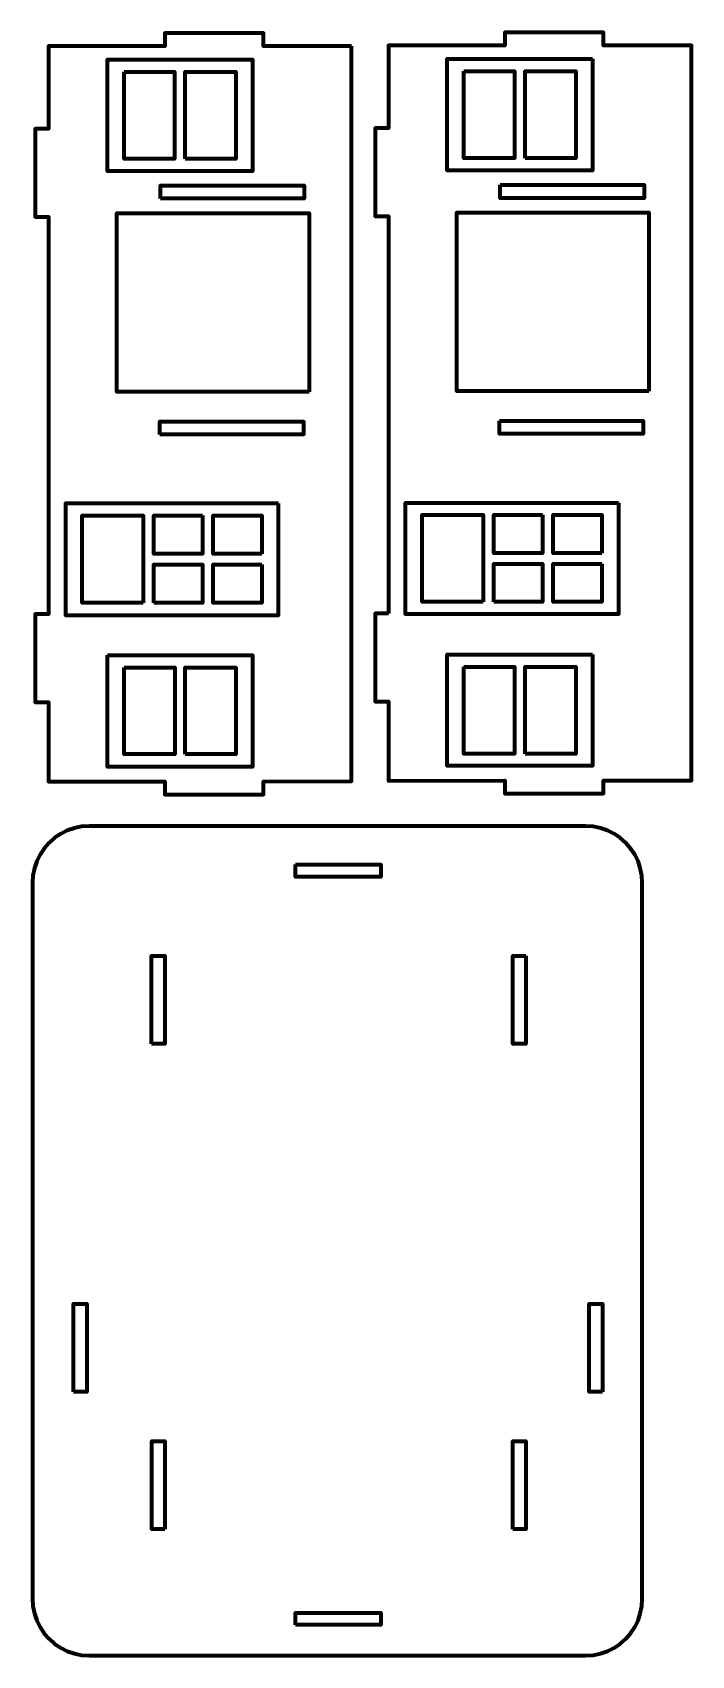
# Model space of a CAD drawing. Header units: inches. Extents: x -9 to 9, y -7.5 to 7.6.
# Drawn here: x -9.04 to -3.02, y -7.55 to 7.27 of the extents above; entities that cross this region are included whole.
import ezdxf

# ---------------------------------------------------------------- set-up
doc = ezdxf.new("R2010")
doc.units = ezdxf.units.IN
doc.header["$MEASUREMENT"] = 0
doc.layers.add('Katman 1', color=7, linetype='Continuous')

msp = doc.modelspace()

# ---------------------------------------------------------------- linework, layer by layer
at = {"layer": 'Katman 1', "lineweight": 100}
for points, knots in [([(-6.126, 7.144), (-6.126, 7.144), (-6.126, 0.433), (-6.126, 0.433), (-6.126, 0.433), (-6.126, 0.433), (-6.931, 0.432), (-6.931, 0.432), (-6.931, 0.432), (-6.931, 0.432), (-6.931, 0.313), (-6.931, 0.313), (-6.931, 0.313), (-6.931, 0.313), (-7.833, 0.313), (-7.833, 0.313), (-7.833, 0.313), (-7.833, 0.313), (-7.833, 0.432), (-7.833, 0.432), (-7.833, 0.432), (-7.833, 0.432), (-8.895, 0.431), (-8.895, 0.431), (-8.895, 0.431), (-8.895, 0.431), (-8.895, 1.156), (-8.895, 1.156), (-8.895, 1.156), (-8.895, 1.156), (-9.016, 1.156), (-9.016, 1.156), (-9.016, 1.156), (-9.016, 1.156), (-9.016, 1.959), (-9.016, 1.959), (-9.016, 1.959), (-9.016, 1.959), (-8.895, 1.959), (-8.895, 1.959), (-8.895, 1.959), (-8.895, 1.959), (-8.895, 5.586), (-8.895, 5.586), (-8.895, 5.586), (-8.895, 5.586), (-9.016, 5.586), (-9.016, 5.586), (-9.016, 5.586), (-9.016, 5.586), (-9.016, 6.389), (-9.016, 6.389), (-9.016, 6.389), (-9.016, 6.389), (-8.895, 6.389), (-8.895, 6.389), (-8.895, 6.389), (-8.895, 6.389), (-8.895, 7.144), (-8.895, 7.144), (-8.895, 7.144), (-8.895, 7.144), (-7.833, 7.144), (-7.833, 7.144), (-7.833, 7.144), (-7.833, 7.144), (-7.833, 7.263), (-7.833, 7.263), (-7.833, 7.263), (-7.833, 7.263), (-6.931, 7.263), (-6.931, 7.263), (-6.931, 7.263), (-6.931, 7.263), (-6.931, 7.144), (-6.931, 7.144), (-6.931, 7.144), (-6.931, 7.144), (-6.126, 7.144), (-6.126, 7.144)], [0, 0, 0, 0, 0.047619, 0.047619, 0.047619, 0.047619, 0.095238, 0.095238, 0.095238, 0.095238, 0.142857, 0.142857, 0.142857, 0.142857, 0.190476, 0.190476, 0.190476, 0.190476, 0.238095, 0.238095, 0.238095, 0.238095, 0.285714, 0.285714, 0.285714, 0.285714, 0.333333, 0.333333, 0.333333, 0.333333, 0.380952, 0.380952, 0.380952, 0.380952, 0.428571, 0.428571, 0.428571, 0.428571, 0.47619, 0.47619, 0.47619, 0.47619, 0.52381, 0.52381, 0.52381, 0.52381, 0.571429, 0.571429, 0.571429, 0.571429, 0.619048, 0.619048, 0.619048, 0.619048, 0.666667, 0.666667, 0.666667, 0.666667, 0.714286, 0.714286, 0.714286, 0.714286, 0.761905, 0.761905, 0.761905, 0.761905, 0.809524, 0.809524, 0.809524, 0.809524, 0.857143, 0.857143, 0.857143, 0.857143, 0.904762, 0.904762, 0.904762, 0.904762, 1, 1, 1, 1]), ([(-5.79, 1.966), (-5.79, 1.966), (-5.79, 5.592), (-5.79, 5.592), (-5.79, 5.592), (-5.79, 5.592), (-5.911, 5.592), (-5.911, 5.592), (-5.911, 5.592), (-5.911, 5.592), (-5.911, 6.396), (-5.911, 6.396), (-5.911, 6.396), (-5.911, 6.396), (-5.79, 6.396), (-5.79, 6.396), (-5.79, 6.396), (-5.79, 6.396), (-5.79, 7.15), (-5.79, 7.15), (-5.79, 7.15), (-5.79, 7.15), (-4.728, 7.15), (-4.728, 7.15), (-4.728, 7.15), (-4.728, 7.15), (-4.728, 7.269), (-4.728, 7.269), (-4.728, 7.269), (-4.728, 7.269), (-3.826, 7.269), (-3.826, 7.269), (-3.826, 7.269), (-3.826, 7.269), (-3.826, 7.15), (-3.826, 7.15), (-3.826, 7.15), (-3.826, 7.15), (-3.021, 7.15), (-3.021, 7.15), (-3.021, 7.15), (-3.021, 7.15), (-3.021, 0.439), (-3.021, 0.439), (-3.021, 0.439), (-3.021, 0.439), (-3.826, 0.439), (-3.826, 0.439), (-3.826, 0.439), (-3.826, 0.439), (-3.826, 0.32), (-3.826, 0.32), (-3.826, 0.32), (-3.826, 0.32), (-4.728, 0.32), (-4.728, 0.32), (-4.728, 0.32), (-4.728, 0.32), (-4.728, 0.439), (-4.728, 0.439), (-4.728, 0.439), (-4.728, 0.439), (-5.79, 0.438), (-5.79, 0.438), (-5.79, 0.438), (-5.79, 0.438), (-5.79, 1.162), (-5.79, 1.162), (-5.79, 1.162), (-5.79, 1.162), (-5.911, 1.162), (-5.911, 1.162), (-5.911, 1.162), (-5.911, 1.162), (-5.911, 1.966), (-5.911, 1.966), (-5.911, 1.966), (-5.911, 1.966), (-5.79, 1.966), (-5.79, 1.966)], [0, 0, 0, 0, 0.047619, 0.047619, 0.047619, 0.047619, 0.095238, 0.095238, 0.095238, 0.095238, 0.142857, 0.142857, 0.142857, 0.142857, 0.190476, 0.190476, 0.190476, 0.190476, 0.238095, 0.238095, 0.238095, 0.238095, 0.285714, 0.285714, 0.285714, 0.285714, 0.333333, 0.333333, 0.333333, 0.333333, 0.380952, 0.380952, 0.380952, 0.380952, 0.428571, 0.428571, 0.428571, 0.428571, 0.47619, 0.47619, 0.47619, 0.47619, 0.52381, 0.52381, 0.52381, 0.52381, 0.571429, 0.571429, 0.571429, 0.571429, 0.619048, 0.619048, 0.619048, 0.619048, 0.666667, 0.666667, 0.666667, 0.666667, 0.714286, 0.714286, 0.714286, 0.714286, 0.761905, 0.761905, 0.761905, 0.761905, 0.809524, 0.809524, 0.809524, 0.809524, 0.857143, 0.857143, 0.857143, 0.857143, 0.904762, 0.904762, 0.904762, 0.904762, 1, 1, 1, 1]), ([(-8.357, 6.992), (-8.357, 6.992), (-8.357, 6.003), (-8.357, 6.003), (-8.357, 6.003), (-8.357, 6.003), (-7.032, 6.003), (-7.032, 6.003), (-7.032, 6.003), (-7.032, 6.003), (-7.032, 7.022), (-7.032, 7.022), (-7.032, 7.022), (-7.032, 7.022), (-8.357, 7.022), (-8.357, 7.022), (-8.357, 7.022), (-8.357, 7.022), (-8.357, 6.992), (-8.357, 6.992)], [0, 0, 0, 0, 0.166667, 0.166667, 0.166667, 0.166667, 0.333333, 0.333333, 0.333333, 0.333333, 0.5, 0.5, 0.5, 0.5, 0.666667, 0.666667, 0.666667, 0.666667, 1, 1, 1, 1]), ([(-3.927, 7.028), (-3.927, 7.028), (-5.252, 7.028), (-5.252, 7.028), (-5.252, 7.028), (-5.252, 7.028), (-5.252, 6.01), (-5.252, 6.01), (-5.252, 6.01), (-5.252, 6.01), (-3.927, 6.01), (-3.927, 6.01), (-3.927, 6.01), (-3.927, 6.01), (-3.927, 7.028), (-3.927, 7.028)], [0, 0, 0, 0, 0.2, 0.2, 0.2, 0.2, 0.4, 0.4, 0.4, 0.4, 0.6, 0.6, 0.6, 0.6, 1, 1, 1, 1]), ([(-8.205, 6.91), (-8.205, 6.91), (-8.205, 6.115), (-8.205, 6.115), (-8.205, 6.115), (-8.205, 6.115), (-7.743, 6.115), (-7.743, 6.115), (-7.743, 6.115), (-7.743, 6.115), (-7.743, 6.91), (-7.743, 6.91), (-7.743, 6.91), (-7.743, 6.91), (-8.205, 6.91), (-8.205, 6.91)], [0, 0, 0, 0, 0.2, 0.2, 0.2, 0.2, 0.4, 0.4, 0.4, 0.4, 0.6, 0.6, 0.6, 0.6, 1, 1, 1, 1]), ([(-7.647, 6.115), (-7.647, 6.115), (-7.184, 6.115), (-7.184, 6.115), (-7.184, 6.115), (-7.184, 6.115), (-7.184, 6.91), (-7.184, 6.91), (-7.184, 6.91), (-7.184, 6.91), (-7.647, 6.91), (-7.647, 6.91), (-7.647, 6.91), (-7.647, 6.91), (-7.647, 6.115), (-7.647, 6.115)], [0, 0, 0, 0, 0.2, 0.2, 0.2, 0.2, 0.4, 0.4, 0.4, 0.4, 0.6, 0.6, 0.6, 0.6, 1, 1, 1, 1]), ([(-5.1, 6.916), (-5.1, 6.916), (-5.1, 6.122), (-5.1, 6.122), (-5.1, 6.122), (-5.1, 6.122), (-4.638, 6.122), (-4.638, 6.122), (-4.638, 6.122), (-4.638, 6.122), (-4.638, 6.916), (-4.638, 6.916), (-4.638, 6.916), (-4.638, 6.916), (-5.1, 6.916), (-5.1, 6.916)], [0, 0, 0, 0, 0.2, 0.2, 0.2, 0.2, 0.4, 0.4, 0.4, 0.4, 0.6, 0.6, 0.6, 0.6, 1, 1, 1, 1]), ([(-4.542, 6.122), (-4.542, 6.122), (-4.079, 6.122), (-4.079, 6.122), (-4.079, 6.122), (-4.079, 6.122), (-4.079, 6.916), (-4.079, 6.916), (-4.079, 6.916), (-4.079, 6.916), (-4.542, 6.916), (-4.542, 6.916), (-4.542, 6.916), (-4.542, 6.916), (-4.542, 6.122), (-4.542, 6.122)], [0, 0, 0, 0, 0.2, 0.2, 0.2, 0.2, 0.4, 0.4, 0.4, 0.4, 0.6, 0.6, 0.6, 0.6, 1, 1, 1, 1]), ([(-7.873, 5.752), (-7.873, 5.752), (-6.561, 5.752), (-6.561, 5.752), (-6.561, 5.752), (-6.561, 5.752), (-6.561, 5.871), (-6.561, 5.871), (-6.561, 5.871), (-6.561, 5.871), (-7.873, 5.871), (-7.873, 5.871), (-7.873, 5.871), (-7.873, 5.871), (-7.873, 5.752), (-7.873, 5.752)], [0, 0, 0, 0, 0.2, 0.2, 0.2, 0.2, 0.4, 0.4, 0.4, 0.4, 0.6, 0.6, 0.6, 0.6, 1, 1, 1, 1]), ([(-4.768, 5.877), (-4.768, 5.877), (-4.768, 5.758), (-4.768, 5.758), (-4.768, 5.758), (-4.768, 5.758), (-3.455, 5.758), (-3.455, 5.758), (-3.455, 5.758), (-3.455, 5.758), (-3.455, 5.877), (-3.455, 5.877), (-3.455, 5.877), (-3.455, 5.877), (-4.768, 5.877), (-4.768, 5.877)], [0, 0, 0, 0, 0.2, 0.2, 0.2, 0.2, 0.4, 0.4, 0.4, 0.4, 0.6, 0.6, 0.6, 0.6, 1, 1, 1, 1]), ([(-6.515, 3.988), (-6.515, 3.988), (-6.515, 5.62), (-6.515, 5.62), (-6.515, 5.62), (-6.515, 5.62), (-8.27, 5.62), (-8.27, 5.62), (-8.27, 5.62), (-8.27, 5.62), (-8.27, 3.988), (-8.27, 3.988), (-8.27, 3.988), (-8.27, 3.988), (-6.515, 3.988), (-6.515, 3.988)], [0, 0, 0, 0, 0.2, 0.2, 0.2, 0.2, 0.4, 0.4, 0.4, 0.4, 0.6, 0.6, 0.6, 0.6, 1, 1, 1, 1]), ([(-3.41, 3.995), (-3.41, 3.995), (-3.41, 5.626), (-3.41, 5.626), (-3.41, 5.626), (-3.41, 5.626), (-5.165, 5.626), (-5.165, 5.626), (-5.165, 5.626), (-5.165, 5.626), (-5.165, 3.995), (-5.165, 3.995), (-5.165, 3.995), (-5.165, 3.995), (-3.41, 3.995), (-3.41, 3.995)], [0, 0, 0, 0, 0.2, 0.2, 0.2, 0.2, 0.4, 0.4, 0.4, 0.4, 0.6, 0.6, 0.6, 0.6, 1, 1, 1, 1]), ([(-7.879, 3.599), (-7.879, 3.599), (-6.567, 3.599), (-6.567, 3.599), (-6.567, 3.599), (-6.567, 3.599), (-6.567, 3.718), (-6.567, 3.718), (-6.567, 3.718), (-6.567, 3.718), (-7.879, 3.718), (-7.879, 3.718), (-7.879, 3.718), (-7.879, 3.718), (-7.879, 3.599), (-7.879, 3.599)], [0, 0, 0, 0, 0.2, 0.2, 0.2, 0.2, 0.4, 0.4, 0.4, 0.4, 0.6, 0.6, 0.6, 0.6, 1, 1, 1, 1]), ([(-4.774, 3.725), (-4.774, 3.725), (-4.774, 3.606), (-4.774, 3.606), (-4.774, 3.606), (-4.774, 3.606), (-3.462, 3.606), (-3.462, 3.606), (-3.462, 3.606), (-3.462, 3.606), (-3.462, 3.725), (-3.462, 3.725), (-3.462, 3.725), (-3.462, 3.725), (-4.774, 3.725), (-4.774, 3.725)], [0, 0, 0, 0, 0.2, 0.2, 0.2, 0.2, 0.4, 0.4, 0.4, 0.4, 0.6, 0.6, 0.6, 0.6, 1, 1, 1, 1]), ([(-6.794, 2.97), (-6.794, 2.97), (-6.794, 1.951), (-6.794, 1.951), (-6.794, 1.951), (-6.794, 1.951), (-8.739, 1.951), (-8.739, 1.951), (-8.739, 1.951), (-8.739, 1.951), (-8.739, 2.97), (-8.739, 2.97), (-8.739, 2.97), (-8.739, 2.97), (-6.794, 2.97), (-6.794, 2.97)], [0, 0, 0, 0, 0.2, 0.2, 0.2, 0.2, 0.4, 0.4, 0.4, 0.4, 0.6, 0.6, 0.6, 0.6, 1, 1, 1, 1]), ([(-3.689, 2.976), (-3.689, 2.976), (-5.634, 2.976), (-5.634, 2.976), (-5.634, 2.976), (-5.634, 2.976), (-5.634, 1.958), (-5.634, 1.958), (-5.634, 1.958), (-5.634, 1.958), (-3.689, 1.958), (-3.689, 1.958), (-3.689, 1.958), (-3.689, 1.958), (-3.689, 2.976), (-3.689, 2.976)], [0, 0, 0, 0, 0.2, 0.2, 0.2, 0.2, 0.4, 0.4, 0.4, 0.4, 0.6, 0.6, 0.6, 0.6, 1, 1, 1, 1]), ([(-8.029, 2.063), (-8.029, 2.063), (-8.029, 2.858), (-8.029, 2.858), (-8.029, 2.858), (-8.029, 2.858), (-8.587, 2.858), (-8.587, 2.858), (-8.587, 2.858), (-8.587, 2.858), (-8.587, 2.063), (-8.587, 2.063), (-8.587, 2.063), (-8.587, 2.063), (-8.029, 2.063), (-8.029, 2.063)], [0, 0, 0, 0, 0.2, 0.2, 0.2, 0.2, 0.4, 0.4, 0.4, 0.4, 0.6, 0.6, 0.6, 0.6, 1, 1, 1, 1]), ([(-7.487, 2.858), (-7.487, 2.858), (-7.933, 2.858), (-7.933, 2.858), (-7.933, 2.858), (-7.933, 2.858), (-7.933, 2.509), (-7.933, 2.509), (-7.933, 2.509), (-7.933, 2.509), (-7.487, 2.509), (-7.487, 2.509), (-7.487, 2.509), (-7.487, 2.509), (-7.487, 2.858), (-7.487, 2.858)], [0, 0, 0, 0, 0.2, 0.2, 0.2, 0.2, 0.4, 0.4, 0.4, 0.4, 0.6, 0.6, 0.6, 0.6, 1, 1, 1, 1]), ([(-6.946, 2.509), (-6.946, 2.509), (-6.946, 2.858), (-6.946, 2.858), (-6.946, 2.858), (-6.946, 2.858), (-7.391, 2.858), (-7.391, 2.858), (-7.391, 2.858), (-7.391, 2.858), (-7.391, 2.509), (-7.391, 2.509), (-7.391, 2.509), (-7.391, 2.509), (-6.946, 2.509), (-6.946, 2.509)], [0, 0, 0, 0, 0.2, 0.2, 0.2, 0.2, 0.4, 0.4, 0.4, 0.4, 0.6, 0.6, 0.6, 0.6, 1, 1, 1, 1]), ([(-4.924, 2.07), (-4.924, 2.07), (-4.924, 2.864), (-4.924, 2.864), (-4.924, 2.864), (-4.924, 2.864), (-5.482, 2.864), (-5.482, 2.864), (-5.482, 2.864), (-5.482, 2.864), (-5.482, 2.07), (-5.482, 2.07), (-5.482, 2.07), (-5.482, 2.07), (-4.924, 2.07), (-4.924, 2.07)], [0, 0, 0, 0, 0.2, 0.2, 0.2, 0.2, 0.4, 0.4, 0.4, 0.4, 0.6, 0.6, 0.6, 0.6, 1, 1, 1, 1]), ([(-4.382, 2.864), (-4.382, 2.864), (-4.827, 2.864), (-4.827, 2.864), (-4.827, 2.864), (-4.827, 2.864), (-4.827, 2.515), (-4.827, 2.515), (-4.827, 2.515), (-4.827, 2.515), (-4.382, 2.515), (-4.382, 2.515), (-4.382, 2.515), (-4.382, 2.515), (-4.382, 2.864), (-4.382, 2.864)], [0, 0, 0, 0, 0.2, 0.2, 0.2, 0.2, 0.4, 0.4, 0.4, 0.4, 0.6, 0.6, 0.6, 0.6, 1, 1, 1, 1]), ([(-3.841, 2.515), (-3.841, 2.515), (-3.841, 2.864), (-3.841, 2.864), (-3.841, 2.864), (-3.841, 2.864), (-4.286, 2.864), (-4.286, 2.864), (-4.286, 2.864), (-4.286, 2.864), (-4.286, 2.515), (-4.286, 2.515), (-4.286, 2.515), (-4.286, 2.515), (-3.841, 2.515), (-3.841, 2.515)], [0, 0, 0, 0, 0.2, 0.2, 0.2, 0.2, 0.4, 0.4, 0.4, 0.4, 0.6, 0.6, 0.6, 0.6, 1, 1, 1, 1]), ([(-7.933, 2.063), (-7.933, 2.063), (-7.487, 2.063), (-7.487, 2.063), (-7.487, 2.063), (-7.487, 2.063), (-7.487, 2.413), (-7.487, 2.413), (-7.487, 2.413), (-7.487, 2.413), (-7.933, 2.413), (-7.933, 2.413), (-7.933, 2.413), (-7.933, 2.413), (-7.933, 2.063), (-7.933, 2.063)], [0, 0, 0, 0, 0.2, 0.2, 0.2, 0.2, 0.4, 0.4, 0.4, 0.4, 0.6, 0.6, 0.6, 0.6, 1, 1, 1, 1]), ([(-6.946, 2.413), (-6.946, 2.413), (-7.391, 2.413), (-7.391, 2.413), (-7.391, 2.413), (-7.391, 2.413), (-7.391, 2.063), (-7.391, 2.063), (-7.391, 2.063), (-7.391, 2.063), (-6.946, 2.063), (-6.946, 2.063), (-6.946, 2.063), (-6.946, 2.063), (-6.946, 2.413), (-6.946, 2.413)], [0, 0, 0, 0, 0.2, 0.2, 0.2, 0.2, 0.4, 0.4, 0.4, 0.4, 0.6, 0.6, 0.6, 0.6, 1, 1, 1, 1]), ([(-4.827, 2.07), (-4.827, 2.07), (-4.382, 2.07), (-4.382, 2.07), (-4.382, 2.07), (-4.382, 2.07), (-4.382, 2.419), (-4.382, 2.419), (-4.382, 2.419), (-4.382, 2.419), (-4.827, 2.419), (-4.827, 2.419), (-4.827, 2.419), (-4.827, 2.419), (-4.827, 2.07), (-4.827, 2.07)], [0, 0, 0, 0, 0.2, 0.2, 0.2, 0.2, 0.4, 0.4, 0.4, 0.4, 0.6, 0.6, 0.6, 0.6, 1, 1, 1, 1]), ([(-3.841, 2.419), (-3.841, 2.419), (-4.286, 2.419), (-4.286, 2.419), (-4.286, 2.419), (-4.286, 2.419), (-4.286, 2.07), (-4.286, 2.07), (-4.286, 2.07), (-4.286, 2.07), (-3.841, 2.07), (-3.841, 2.07), (-3.841, 2.07), (-3.841, 2.07), (-3.841, 2.419), (-3.841, 2.419)], [0, 0, 0, 0, 0.2, 0.2, 0.2, 0.2, 0.4, 0.4, 0.4, 0.4, 0.6, 0.6, 0.6, 0.6, 1, 1, 1, 1]), ([(-8.357, 1.585), (-8.357, 1.585), (-8.357, 0.566), (-8.357, 0.566), (-8.357, 0.566), (-8.357, 0.566), (-7.032, 0.566), (-7.032, 0.566), (-7.032, 0.566), (-7.032, 0.566), (-7.032, 1.585), (-7.032, 1.585), (-7.032, 1.585), (-7.032, 1.585), (-8.357, 1.585), (-8.357, 1.585)], [0, 0, 0, 0, 0.2, 0.2, 0.2, 0.2, 0.4, 0.4, 0.4, 0.4, 0.6, 0.6, 0.6, 0.6, 1, 1, 1, 1]), ([(-3.927, 1.591), (-3.927, 1.591), (-5.252, 1.591), (-5.252, 1.591), (-5.252, 1.591), (-5.252, 1.591), (-5.252, 0.573), (-5.252, 0.573), (-5.252, 0.573), (-5.252, 0.573), (-3.927, 0.573), (-3.927, 0.573), (-3.927, 0.573), (-3.927, 0.573), (-3.927, 1.591), (-3.927, 1.591)], [0, 0, 0, 0, 0.2, 0.2, 0.2, 0.2, 0.4, 0.4, 0.4, 0.4, 0.6, 0.6, 0.6, 0.6, 1, 1, 1, 1]), ([(-8.205, 1.473), (-8.205, 1.473), (-8.205, 0.679), (-8.205, 0.679), (-8.205, 0.679), (-8.205, 0.679), (-7.742, 0.679), (-7.742, 0.679), (-7.742, 0.679), (-7.742, 0.679), (-7.742, 1.473), (-7.742, 1.473), (-7.742, 1.473), (-7.742, 1.473), (-8.205, 1.473), (-8.205, 1.473)], [0, 0, 0, 0, 0.2, 0.2, 0.2, 0.2, 0.4, 0.4, 0.4, 0.4, 0.6, 0.6, 0.6, 0.6, 1, 1, 1, 1]), ([(-7.646, 0.679), (-7.646, 0.679), (-7.184, 0.679), (-7.184, 0.679), (-7.184, 0.679), (-7.184, 0.679), (-7.184, 1.473), (-7.184, 1.473), (-7.184, 1.473), (-7.184, 1.473), (-7.646, 1.473), (-7.646, 1.473), (-7.646, 1.473), (-7.646, 1.473), (-7.646, 0.679), (-7.646, 0.679)], [0, 0, 0, 0, 0.2, 0.2, 0.2, 0.2, 0.4, 0.4, 0.4, 0.4, 0.6, 0.6, 0.6, 0.6, 1, 1, 1, 1]), ([(-5.1, 1.479), (-5.1, 1.479), (-5.1, 0.685), (-5.1, 0.685), (-5.1, 0.685), (-5.1, 0.685), (-4.637, 0.685), (-4.637, 0.685), (-4.637, 0.685), (-4.637, 0.685), (-4.637, 1.479), (-4.637, 1.479), (-4.637, 1.479), (-4.637, 1.479), (-5.1, 1.479), (-5.1, 1.479)], [0, 0, 0, 0, 0.2, 0.2, 0.2, 0.2, 0.4, 0.4, 0.4, 0.4, 0.6, 0.6, 0.6, 0.6, 1, 1, 1, 1]), ([(-4.541, 0.685), (-4.541, 0.685), (-4.079, 0.685), (-4.079, 0.685), (-4.079, 0.685), (-4.079, 0.685), (-4.079, 1.479), (-4.079, 1.479), (-4.079, 1.479), (-4.079, 1.479), (-4.541, 1.479), (-4.541, 1.479), (-4.541, 1.479), (-4.541, 1.479), (-4.541, 0.685), (-4.541, 0.685)], [0, 0, 0, 0, 0.2, 0.2, 0.2, 0.2, 0.4, 0.4, 0.4, 0.4, 0.6, 0.6, 0.6, 0.6, 1, 1, 1, 1]), ([(-9.042, -7.031), (-9.042, -7.031), (-9.042, -0.494), (-9.042, -0.494), (-9.042, -0.494), (-9.042, -0.494), (-9.037, -0.427), (-9.037, -0.427), (-9.037, -0.427), (-9.037, -0.427), (-9.024, -0.36), (-9.024, -0.36), (-9.024, -0.36), (-9.024, -0.36), (-9.002, -0.296), (-9.002, -0.296), (-9.002, -0.296), (-9.002, -0.296), (-8.972, -0.236), (-8.972, -0.236), (-8.972, -0.236), (-8.972, -0.236), (-8.935, -0.18), (-8.935, -0.18), (-8.935, -0.18), (-8.935, -0.18), (-8.89, -0.129), (-8.89, -0.129), (-8.89, -0.129), (-8.89, -0.129), (-8.839, -0.084), (-8.839, -0.084), (-8.839, -0.084), (-8.839, -0.084), (-8.783, -0.046), (-8.783, -0.046), (-8.783, -0.046), (-8.783, -0.046), (-8.723, -0.016), (-8.723, -0.016), (-8.723, -0.016), (-8.723, -0.016), (-8.659, 0.005), (-8.659, 0.005), (-8.659, 0.005), (-8.659, 0.005), (-8.593, 0.019), (-8.593, 0.019), (-8.593, 0.019), (-8.593, 0.019), (-8.525, 0.024), (-8.525, 0.024), (-8.525, 0.024), (-8.525, 0.024), (-3.987, 0.024), (-3.987, 0.024), (-3.987, 0.024), (-3.987, 0.024), (-3.92, 0.019), (-3.92, 0.019), (-3.92, 0.019), (-3.92, 0.019), (-3.854, 0.005), (-3.854, 0.005), (-3.854, 0.005), (-3.854, 0.005), (-3.79, -0.016), (-3.79, -0.016), (-3.79, -0.016), (-3.79, -0.016), (-3.729, -0.046), (-3.729, -0.046), (-3.729, -0.046), (-3.729, -0.046), (-3.673, -0.084), (-3.673, -0.084), (-3.673, -0.084), (-3.673, -0.084), (-3.622, -0.129), (-3.622, -0.129), (-3.622, -0.129), (-3.622, -0.129), (-3.578, -0.18), (-3.578, -0.18), (-3.578, -0.18), (-3.578, -0.18), (-3.54, -0.236), (-3.54, -0.236), (-3.54, -0.236), (-3.54, -0.236), (-3.51, -0.296), (-3.51, -0.296), (-3.51, -0.296), (-3.51, -0.296), (-3.489, -0.36), (-3.489, -0.36), (-3.489, -0.36), (-3.489, -0.36), (-3.475, -0.427), (-3.475, -0.427), (-3.475, -0.427), (-3.475, -0.427), (-3.471, -0.494), (-3.471, -0.494), (-3.471, -0.494), (-3.471, -0.494), (-3.471, -7.031), (-3.471, -7.031), (-3.471, -7.031), (-3.471, -7.031), (-3.475, -7.099), (-3.475, -7.099), (-3.475, -7.099), (-3.475, -7.099), (-3.489, -7.165), (-3.489, -7.165), (-3.489, -7.165), (-3.489, -7.165), (-3.51, -7.229), (-3.51, -7.229), (-3.51, -7.229), (-3.51, -7.229), (-3.54, -7.289), (-3.54, -7.289), (-3.54, -7.289), (-3.54, -7.289), (-3.578, -7.346), (-3.578, -7.346), (-3.578, -7.346), (-3.578, -7.346), (-3.622, -7.396), (-3.622, -7.396), (-3.622, -7.396), (-3.622, -7.396), (-3.673, -7.441), (-3.673, -7.441), (-3.673, -7.441), (-3.673, -7.441), (-3.729, -7.479), (-3.729, -7.479), (-3.729, -7.479), (-3.729, -7.479), (-3.79, -7.509), (-3.79, -7.509), (-3.79, -7.509), (-3.79, -7.509), (-3.854, -7.531), (-3.854, -7.531), (-3.854, -7.531), (-3.854, -7.531), (-3.92, -7.544), (-3.92, -7.544), (-3.92, -7.544), (-3.92, -7.544), (-3.987, -7.549), (-3.987, -7.549), (-3.987, -7.549), (-3.987, -7.549), (-8.525, -7.549), (-8.525, -7.549), (-8.525, -7.549), (-8.525, -7.549), (-8.593, -7.544), (-8.593, -7.544), (-8.593, -7.544), (-8.593, -7.544), (-8.659, -7.531), (-8.659, -7.531), (-8.659, -7.531), (-8.659, -7.531), (-8.723, -7.509), (-8.723, -7.509), (-8.723, -7.509), (-8.723, -7.509), (-8.783, -7.479), (-8.783, -7.479), (-8.783, -7.479), (-8.783, -7.479), (-8.839, -7.441), (-8.839, -7.441), (-8.839, -7.441), (-8.839, -7.441), (-8.89, -7.396), (-8.89, -7.396), (-8.89, -7.396), (-8.89, -7.396), (-8.935, -7.346), (-8.935, -7.346), (-8.935, -7.346), (-8.935, -7.346), (-8.972, -7.289), (-8.972, -7.289), (-8.972, -7.289), (-8.972, -7.289), (-9.002, -7.229), (-9.002, -7.229), (-9.002, -7.229), (-9.002, -7.229), (-9.024, -7.165), (-9.024, -7.165), (-9.024, -7.165), (-9.024, -7.165), (-9.037, -7.099), (-9.037, -7.099), (-9.037, -7.099), (-9.037, -7.099), (-9.042, -7.031), (-9.042, -7.031), (-9.042, -7.031), (-9.042, -7.031), (-9.042, -7.031), (-9.042, -7.031)], [0, 0, 0, 0, 0.018519, 0.018519, 0.018519, 0.018519, 0.037037, 0.037037, 0.037037, 0.037037, 0.055556, 0.055556, 0.055556, 0.055556, 0.074074, 0.074074, 0.074074, 0.074074, 0.092593, 0.092593, 0.092593, 0.092593, 0.111111, 0.111111, 0.111111, 0.111111, 0.12963, 0.12963, 0.12963, 0.12963, 0.148148, 0.148148, 0.148148, 0.148148, 0.166667, 0.166667, 0.166667, 0.166667, 0.185185, 0.185185, 0.185185, 0.185185, 0.203704, 0.203704, 0.203704, 0.203704, 0.222222, 0.222222, 0.222222, 0.222222, 0.240741, 0.240741, 0.240741, 0.240741, 0.259259, 0.259259, 0.259259, 0.259259, 0.277778, 0.277778, 0.277778, 0.277778, 0.296296, 0.296296, 0.296296, 0.296296, 0.314815, 0.314815, 0.314815, 0.314815, 0.333333, 0.333333, 0.333333, 0.333333, 0.351852, 0.351852, 0.351852, 0.351852, 0.37037, 0.37037, 0.37037, 0.37037, 0.388889, 0.388889, 0.388889, 0.388889, 0.407407, 0.407407, 0.407407, 0.407407, 0.425926, 0.425926, 0.425926, 0.425926, 0.444444, 0.444444, 0.444444, 0.444444, 0.462963, 0.462963, 0.462963, 0.462963, 0.481481, 0.481481, 0.481481, 0.481481, 0.5, 0.5, 0.5, 0.5, 0.518519, 0.518519, 0.518519, 0.518519, 0.537037, 0.537037, 0.537037, 0.537037, 0.555556, 0.555556, 0.555556, 0.555556, 0.574074, 0.574074, 0.574074, 0.574074, 0.592593, 0.592593, 0.592593, 0.592593, 0.611111, 0.611111, 0.611111, 0.611111, 0.62963, 0.62963, 0.62963, 0.62963, 0.648148, 0.648148, 0.648148, 0.648148, 0.666667, 0.666667, 0.666667, 0.666667, 0.685185, 0.685185, 0.685185, 0.685185, 0.703704, 0.703704, 0.703704, 0.703704, 0.722222, 0.722222, 0.722222, 0.722222, 0.740741, 0.740741, 0.740741, 0.740741, 0.759259, 0.759259, 0.759259, 0.759259, 0.777778, 0.777778, 0.777778, 0.777778, 0.796296, 0.796296, 0.796296, 0.796296, 0.814815, 0.814815, 0.814815, 0.814815, 0.833333, 0.833333, 0.833333, 0.833333, 0.851852, 0.851852, 0.851852, 0.851852, 0.87037, 0.87037, 0.87037, 0.87037, 0.888889, 0.888889, 0.888889, 0.888889, 0.907407, 0.907407, 0.907407, 0.907407, 0.925926, 0.925926, 0.925926, 0.925926, 0.944444, 0.944444, 0.944444, 0.944444, 0.962963, 0.962963, 0.962963, 0.962963, 1, 1, 1, 1]), ([(-6.638, -0.328), (-6.638, -0.328), (-6.638, -0.438), (-6.638, -0.438), (-6.638, -0.438), (-6.638, -0.438), (-5.858, -0.438), (-5.858, -0.438), (-5.858, -0.438), (-5.858, -0.438), (-5.858, -0.328), (-5.858, -0.328), (-5.858, -0.328), (-5.858, -0.328), (-6.638, -0.328), (-6.638, -0.328)], [0, 0, 0, 0, 0.2, 0.2, 0.2, 0.2, 0.4, 0.4, 0.4, 0.4, 0.6, 0.6, 0.6, 0.6, 1, 1, 1, 1]), ([(-7.953, -1.965), (-7.953, -1.965), (-7.831, -1.965), (-7.831, -1.965), (-7.831, -1.965), (-7.831, -1.965), (-7.831, -1.162), (-7.831, -1.162), (-7.831, -1.162), (-7.831, -1.162), (-7.953, -1.162), (-7.953, -1.162), (-7.953, -1.162), (-7.953, -1.162), (-7.953, -1.965), (-7.953, -1.965)], [0, 0, 0, 0, 0.2, 0.2, 0.2, 0.2, 0.4, 0.4, 0.4, 0.4, 0.6, 0.6, 0.6, 0.6, 1, 1, 1, 1]), ([(-4.534, -1.162), (-4.534, -1.162), (-4.654, -1.162), (-4.654, -1.162), (-4.654, -1.162), (-4.654, -1.162), (-4.654, -1.965), (-4.654, -1.965), (-4.654, -1.965), (-4.654, -1.965), (-4.534, -1.965), (-4.534, -1.965), (-4.534, -1.965), (-4.534, -1.965), (-4.534, -1.162), (-4.534, -1.162)], [0, 0, 0, 0, 0.2, 0.2, 0.2, 0.2, 0.4, 0.4, 0.4, 0.4, 0.6, 0.6, 0.6, 0.6, 1, 1, 1, 1]), ([(-8.666, -5.142), (-8.666, -5.142), (-8.544, -5.142), (-8.544, -5.142), (-8.544, -5.142), (-8.544, -5.142), (-8.544, -4.338), (-8.544, -4.338), (-8.544, -4.338), (-8.544, -4.338), (-8.666, -4.338), (-8.666, -4.338), (-8.666, -4.338), (-8.666, -4.338), (-8.666, -5.142), (-8.666, -5.142)], [0, 0, 0, 0, 0.2, 0.2, 0.2, 0.2, 0.4, 0.4, 0.4, 0.4, 0.6, 0.6, 0.6, 0.6, 1, 1, 1, 1]), ([(-3.835, -5.142), (-3.835, -5.142), (-3.835, -4.338), (-3.835, -4.338), (-3.835, -4.338), (-3.835, -4.338), (-3.956, -4.338), (-3.956, -4.338), (-3.956, -4.338), (-3.956, -4.338), (-3.956, -5.142), (-3.956, -5.142), (-3.956, -5.142), (-3.956, -5.142), (-3.835, -5.142), (-3.835, -5.142)], [0, 0, 0, 0, 0.2, 0.2, 0.2, 0.2, 0.4, 0.4, 0.4, 0.4, 0.6, 0.6, 0.6, 0.6, 1, 1, 1, 1]), ([(-7.831, -6.395), (-7.831, -6.395), (-7.831, -5.592), (-7.831, -5.592), (-7.831, -5.592), (-7.831, -5.592), (-7.95, -5.592), (-7.95, -5.592), (-7.95, -5.592), (-7.95, -5.592), (-7.95, -6.395), (-7.95, -6.395), (-7.95, -6.395), (-7.95, -6.395), (-7.831, -6.395), (-7.831, -6.395)], [0, 0, 0, 0, 0.2, 0.2, 0.2, 0.2, 0.4, 0.4, 0.4, 0.4, 0.6, 0.6, 0.6, 0.6, 1, 1, 1, 1]), ([(-4.654, -6.395), (-4.654, -6.395), (-4.534, -6.395), (-4.534, -6.395), (-4.534, -6.395), (-4.534, -6.395), (-4.534, -5.592), (-4.534, -5.592), (-4.534, -5.592), (-4.534, -5.592), (-4.534, -5.592), (-4.534, -5.592), (-4.534, -5.592), (-4.534, -5.592), (-4.534, -5.592), (-4.534, -5.592), (-4.534, -5.592), (-4.534, -5.592), (-4.654, -5.592), (-4.654, -5.592), (-4.654, -5.592), (-4.654, -5.592), (-4.654, -6.395), (-4.654, -6.395)], [0, 0, 0, 0, 0.142857, 0.142857, 0.142857, 0.142857, 0.285714, 0.285714, 0.285714, 0.285714, 0.428571, 0.428571, 0.428571, 0.428571, 0.571429, 0.571429, 0.571429, 0.571429, 0.714286, 0.714286, 0.714286, 0.714286, 1, 1, 1, 1]), ([(-6.638, -7.269), (-6.638, -7.269), (-5.858, -7.269), (-5.858, -7.269), (-5.858, -7.269), (-5.858, -7.269), (-5.858, -7.159), (-5.858, -7.159), (-5.858, -7.159), (-5.858, -7.159), (-6.638, -7.159), (-6.638, -7.159), (-6.638, -7.159), (-6.638, -7.159), (-6.638, -7.269), (-6.638, -7.269)], [0, 0, 0, 0, 0.2, 0.2, 0.2, 0.2, 0.4, 0.4, 0.4, 0.4, 0.6, 0.6, 0.6, 0.6, 1, 1, 1, 1])]:
    msp.add_open_spline(points, degree=3, knots=knots, dxfattribs=at)

doc.saveas('drawing.dxf')
